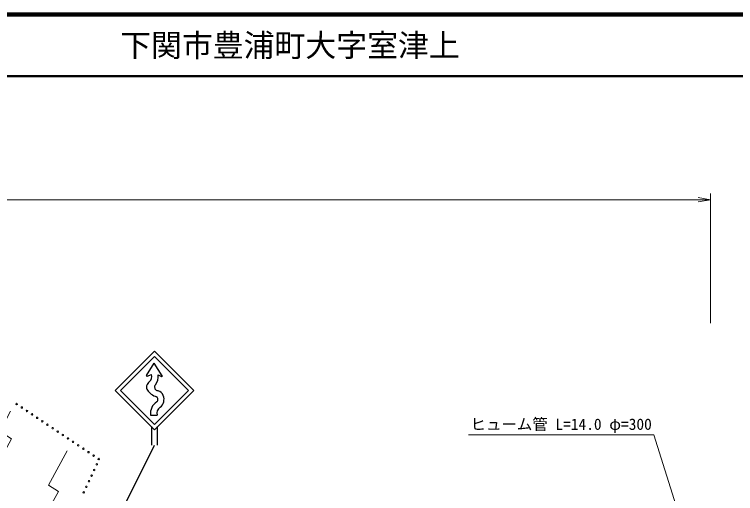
# Model space of a CAD drawing. Units: millimetres, scale not verified. Extents: x 40000 to 680000, y 20000 to 380000.
# Drawn here: x 387884 to 504724, y 302415 to 380000 of the extents above; entities that cross this region are included whole.
import ezdxf
from ezdxf.enums import TextEntityAlignment as Align

# ---------------------------------------------------------------- set-up
doc = ezdxf.new("R2010")
doc.units = ezdxf.units.MM
doc.header["$LTSCALE"] = 1000
for name, color, linetype, lineweight in [('M-STR-HTXT', 7, 'Continuous', 13), ('M-STR-STRC', 7, 'Continuous', 25), ('M-TTL', 2, 'Continuous', 140), ('M-TTL-LINE', 7, 'Continuous', 50), ('M-WORK', 1, 'Continuous', 13)]:
    doc.layers.add(name, color=color, linetype=linetype, lineweight=lineweight)
doc.layers.add('M-TTL-TXT', color=7, linetype='Continuous')
doc.styles.add('ＭＳ ゴシック', font='')
doc.styles.get('ＭＳ ゴシック').set_extended_font_data('MS Gothic')

# ---------------------------------------------------------------- blocks, each defined once
blk = doc.blocks.new('open_arrow')
at = {"color": 0, "linetype": 'Continuous', "lineweight": -2}
blk.add_lwpolyline([(7.5, 1.25), (0, 0), (7.5, -1.25)], dxfattribs=at)

msp = doc.modelspace()

# ---------------------------------------------------------------- linework, layer by layer
at = {"layer": 'M-STR-HTXT'}
for p, q in [((500643, 330000), (500643, 351000)), ((218938, 350000), (500643, 350000))]:
    msp.add_line(p, q, dxfattribs=at)
msp.add_lwpolyline([(503138, 274849), (491469, 311899), (461469, 311899)], dxfattribs=at)
at = {"layer": 'M-STR-STRC'}
for p, q in [((409307, 321547), (410516, 323534)), ((411841, 321503), (410516, 323534)), ((409412, 321422), (410076, 321683)), ((411168, 321633), (411733, 321377)), ((409947, 315098), (411002, 315098)), ((410072, 313252), (410072, 310252)), ((411072, 310252), (411072, 313252)), ((401397, 291918), (410572, 310252))]:
    msp.add_line(p, q, dxfattribs=at)
for points in [[(410572, 312752), (416936, 319116), (410572, 325480), (404208, 319116)], [(410572, 313601), (416087, 319116), (410572, 324631), (405056, 319116)]]:
    msp.add_lwpolyline(points, close=True, dxfattribs=at)
for centre, radius, start, end in [((409381, 321503), 86.3, 148.67131, 291.44939), ((409131, 321337), 1007, 309.64419, 20.13773), ((409131, 321337), 2059, 320.48023, 8.29105), ((411769, 321456), 86.3, 245.55604, 33.11134), ((410736, 319400), 1508, 129.64419, 161.91192), ((409986, 319645), 719, 161.91192, 220.56779), ((411595, 320562), 2562, 212.70621, 253.97952), ((411163, 319661), 575, 140.48023, 249.58059), ((411705, 321117), 2130, 249.58059, 254.84784), ((410813, 317822), 1285, 21.6294, 74.84784), ((410813, 317822), 288, 21.6294, 74.84784), ((410474, 317687), 652, 330.80549, 21.6294), ((410474, 317687), 1649, 308.15279, 21.6294), ((412101, 315420), 2178, 122.04963, 188.49383), ((410792, 317510), 288, 302.04963, 330.80549), ((412101, 315420), 1145, 122.04963, 196.31331)]:
    msp.add_arc(centre, radius, start, end, dxfattribs=at)
at = {"layer": 'M-TTL'}
msp.add_line((680000, 380000), (40000, 380000), dxfattribs=at)
at = {"layer": 'M-TTL-LINE'}
msp.add_line((40000, 370000), (680000, 370000), dxfattribs=at)
at = {"layer": 'M-WORK'}
msp.add_lwpolyline([(387258, 315737), (385499, 312454), (387422, 311281), (382790, 302755), (389584, 298901), (390303, 300105), (392805, 298760), (395025, 302747), (393399, 303764), (396452, 309326)], dxfattribs=at)
for centre in [(388246, 316905), (389077, 316348), (389908, 315792), (390739, 315236), (391570, 314680), (392401, 314123), (393232, 313567), (394063, 313011), (394894, 312455), (395725, 311899), (396556, 311342), (397387, 310786), (398218, 310230), (399049, 309674), (399880, 309117), (400711, 308561), (401542, 308005), (400809, 306228), (401235, 307133), (400384, 305323), (399959, 304418), (399108, 302608), (399533, 303513)]:
    msp.add_circle(centre, 125, dxfattribs=at)

# ---------------------------------------------------------------- block references
at = {"layer": 'M-STR-HTXT', "xscale": 267, "yscale": 267, "rotation": 180}
msp.add_blockref('open_arrow', (500643, 350000), dxfattribs=at)

# ---------------------------------------------------------------- texts
at = {"layer": 'M-STR-HTXT', "style": 'ＭＳ ゴシック'}
msp.add_text('ヒューム管 L=14.0 φ=300', height=1833, dxfattribs=at).set_placement((476469, 313649), align=Align.MIDDLE_CENTER)
at = {"layer": 'M-TTL-TXT', "style": 'ＭＳ ゴシック'}
msp.add_text('下関市豊浦町大字室津上', height=3666, dxfattribs=at).set_placement((405024, 375000), align=Align.MIDDLE_LEFT)

doc.saveas('drawing.dxf')
